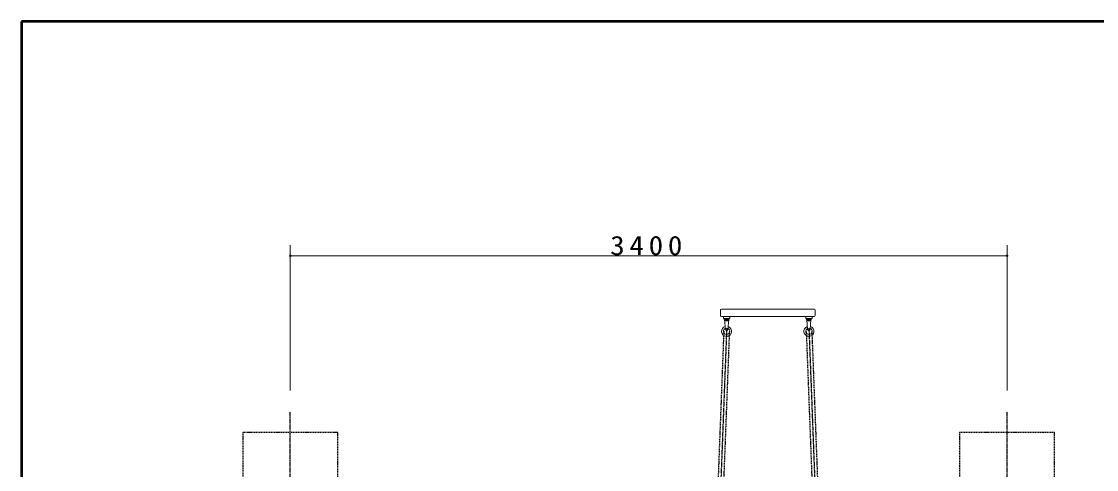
# Model space of a CAD drawing. Units: millimetres, scale not verified. Extents: x -35408 to 0, y -49934 to 13350.
# Drawn here: x -19250 to -14151, y 11225 to 13350 of the extents above; entities that cross this region are included whole.
import ezdxf

# ---------------------------------------------------------------- set-up
doc = ezdxf.new("R2010")
doc.units = ezdxf.units.MM
doc.linetypes.add('USER2', pattern=[6, 3, -1, 1, -1])
doc.linetypes.add('USER4', pattern=[8, 5, -3])
for name, color, linetype, lineweight in [('A3図枠', 7, 'Continuous', 25), ('線', 2, 'Continuous', 25), ('補助', 2, 'Continuous', 25)]:
    doc.layers.add(name, color=color, linetype=linetype, lineweight=lineweight)
doc.styles.add('ＭＳ ゴシック', font='')
doc.styles.get('ＭＳ ゴシック').set_extended_font_data('MS Gothic')

# ---------------------------------------------------------------- blocks, each defined once
blk = doc.blocks.new('dimension_origin')
at = {"color": 0, "linetype": 'Continuous', "lineweight": -2}
blk.add_circle((0, 0), 1.25, dxfattribs=at)

msp = doc.modelspace()

# ---------------------------------------------------------------- linework, layer by layer
at = {"layer": 'A3図枠', "lineweight": 50}
for p, q in [((-19250, 13350), (-19250, 0)), ((0, 13350), (-19250, 13350))]:
    msp.add_line(p, q, dxfattribs=at)
at = {"layer": '線', "color": 7, "lineweight": 13}
for p, q in [((-15930, 11985.45), (-15490, 11985.45)), ((-15935, 11955.45), (-15935, 11980.45)), ((-15930, 11950.45), (-15490, 11950.45)), ((-15920, 11949.25), (-15920, 11941.65)), ((-15918.8, 11950.45), (-15891.2, 11950.45)), ((-15918.8, 11940.45), (-15891.2, 11940.45)), ((-15914.712, 11936.761), (-15910.982, 11888.983)), ((-15895.288, 11936.761), (-15899.018, 11888.983)), ((-15890, 11949.25), (-15890, 11941.65)), ((-15530, 11949.25), (-15530, 11941.65)), ((-15528.8, 11950.45), (-15501.2, 11950.45)), ((-15528.8, 11940.45), (-15501.2, 11940.45)), ((-15524.712, 11936.761), (-15520.982, 11888.983)), ((-15505.288, 11936.761), (-15509.018, 11888.983)), ((-15500, 11949.25), (-15500, 11941.65)), ((-15485, 11955.45), (-15485, 11980.45))]:
    msp.add_line(p, q, dxfattribs=at)
at = {"layer": '線'}
for p, q in [((-15915.75, 11940.45), (-15894.25, 11940.45)), ((-15915.75, 11937.45), (-15915.75, 11940.45)), ((-15915.75, 11937.45), (-15894.25, 11937.45)), ((-15915.5, 11936.45), (-15915.5, 11937.45)), ((-15915.5, 11937.45), (-15894.5, 11937.45)), ((-15915.5, 11936.45), (-15894.5, 11936.45)), ((-15895.389, 11940.45), (-15896.193, 11937.45)), ((-15894.25, 11940.45), (-15895.054, 11937.45)), ((-15894.5, 11936.45), (-15894.5, 11937.45)), ((-15894.25, 11937.45), (-15894.25, 11940.45)), ((-15525.75, 11940.45), (-15504.25, 11940.45)), ((-15525.75, 11937.45), (-15525.75, 11940.45)), ((-15525.75, 11937.45), (-15504.25, 11937.45)), ((-15525.5, 11936.45), (-15525.5, 11937.45)), ((-15525.5, 11937.45), (-15504.5, 11937.45)), ((-15525.5, 11936.45), (-15504.5, 11936.45)), ((-15505.389, 11940.45), (-15506.193, 11937.45)), ((-15504.25, 11940.45), (-15505.054, 11937.45)), ((-15504.5, 11936.45), (-15504.5, 11937.45)), ((-15504.25, 11937.45), (-15504.25, 11940.45)), ((-15910, 11931.65), (-15900, 11931.65)), ((-15520, 11931.65), (-15510, 11931.65))]:
    msp.add_line(p, q, dxfattribs=at)
at = {"layer": '線', "color": 20, "linetype": 'USER2'}
for p, q in [((-15905, 11895.45), (-15975, 10067.5)), ((-15515, 11895.45), (-15445, 10067.5)), ((-17975, 8500), (-17975, 11500)), ((-14575, 8500), (-14575, 11500))]:
    msp.add_line(p, q, dxfattribs=at)
at = {"layer": '線', "color": 4, "linetype": 'USER4'}
for p, q in [((-15918.814, 11880.963), (-15988.24, 10068.007)), ((-15892.334, 11879.949), (-15961.76, 10066.993)), ((-15527.666, 11879.949), (-15458.24, 10066.993)), ((-15501.186, 11880.963), (-15431.76, 10068.007))]:
    msp.add_line(p, q, dxfattribs=at)
for points in [[(-18200, 10950), (-17750, 10950), (-17750, 11400), (-18200, 11400)], [(-14800, 10950), (-14350, 10950), (-14350, 11400), (-14800, 11400)]]:
    msp.add_lwpolyline(points, close=True, dxfattribs=at)
at = {"layer": '線', "color": 7, "lineweight": 13}
for centre, radius, start, end in [((-15930, 11980.45), 5, 90, 180), ((-15490, 11980.45), 5, 0, 90), ((-15930, 11955.45), 5, 180, 270), ((-15918.8, 11949.25), 1.2, 90, 180), ((-15918.8, 11941.65), 1.2, 180, 270), ((-15918.7, 11936.45), 4, 4.46422, 90), ((-15891.3, 11936.45), 4, 90, 175.53578), ((-15891.2, 11949.25), 1.2, 0, 90), ((-15891.2, 11941.65), 1.2, 270, 0), ((-15528.8, 11949.25), 1.2, 90, 180), ((-15528.8, 11941.65), 1.2, 180, 270), ((-15528.7, 11936.45), 4, 4.46422, 90), ((-15501.3, 11936.45), 4, 90, 175.53578), ((-15501.2, 11949.25), 1.2, 0, 90), ((-15501.2, 11941.65), 1.2, 270, 0), ((-15490, 11955.45), 5, 270, 0), ((-15905.336, 11880.456), 24, 106.40431, 267.86271), ((-15905.336, 11880.456), 15, 113.79504, 267.86271), ((-15905, 11889.45), 6, 184.46422, 355.53578), ((-15905.336, 11880.456), 24, 267.86271, 71.95745), ((-15905.336, 11880.456), 15, 267.86271, 63.47196), ((-15514.664, 11880.456), 24, 108.04255, 272.13729), ((-15514.664, 11880.456), 15, 116.52804, 272.13729), ((-15515, 11889.45), 6, 184.46422, 355.53578), ((-15514.664, 11880.456), 15, 272.13729, 66.20496), ((-15514.664, 11880.456), 24, 272.13729, 73.59569)]:
    msp.add_arc(centre, radius, start, end, dxfattribs=at)
at = {"layer": '線'}
for centre, start, end in [((-15905, 11942.93), 211.68134, 246.09448), ((-15905, 11942.93), 293.90552, 328.31866), ((-15515, 11942.93), 211.68134, 246.09448), ((-15515, 11942.93), 293.90552, 328.31866)]:
    msp.add_arc(centre, 12.339, start, end, dxfattribs=at)
at = {"layer": '補助', "lineweight": 13}
for p, q in [((-17975, 11600), (-17975, 12289.171)), ((-17975, 12239.171), (-14575, 12239.171)), ((-14575, 11600), (-14575, 12289.171))]:
    msp.add_line(p, q, dxfattribs=at)

# ---------------------------------------------------------------- block references
at = {"layer": '補助', "lineweight": 13, "xscale": 3.33, "yscale": 3.33}
msp.add_blockref('dimension_origin', (-17975, 12239.171), dxfattribs=at)
at = {"layer": '補助', "lineweight": 13, "xscale": 3.33, "yscale": 3.33, "rotation": 180}
msp.add_blockref('dimension_origin', (-14575, 12239.171), dxfattribs=at)

# ---------------------------------------------------------------- texts
at = {"layer": '補助', "insert": (-16275, 12240.171), "char_height": 91.64, "attachment_point": 8, "style": 'ＭＳ ゴシック'}
msp.add_mtext('\\T1.33;\\W1.1;3400', dxfattribs=at)

doc.saveas('drawing.dxf')
